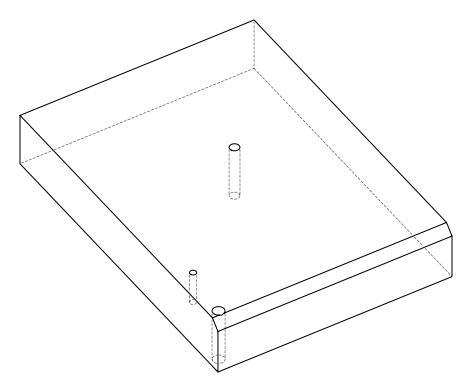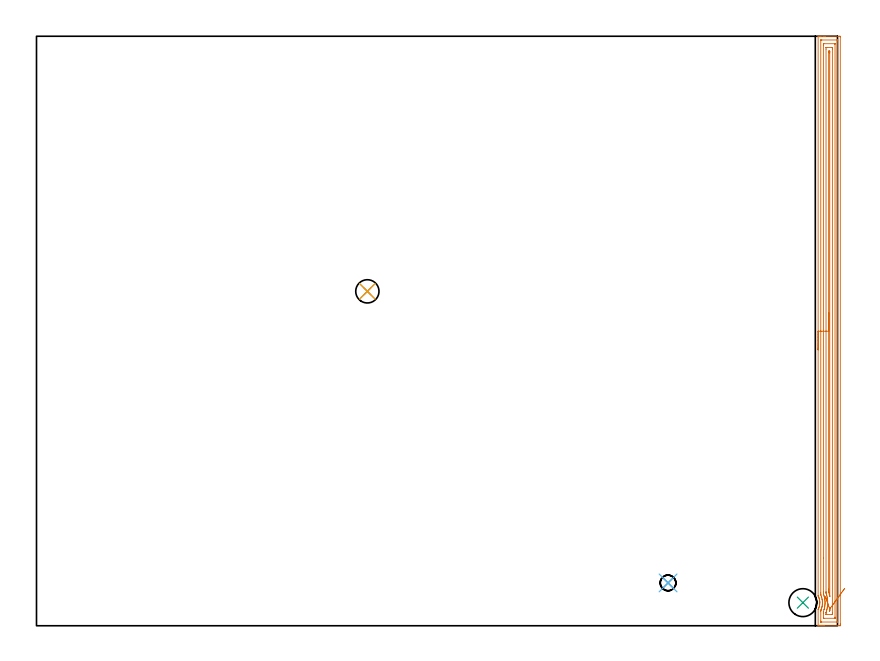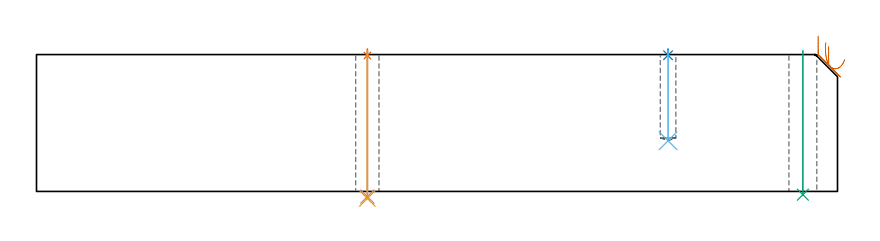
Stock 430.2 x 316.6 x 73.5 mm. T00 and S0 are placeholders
(PLAN: 7 operations, 5 tool changes, 14.1 min)
(1 SPOT_DRILL | STEP1HOLE_1 | NXT0321_9005460120000 | 0.03 min | 79 mm3)
(2 SPOT_DRILL_1 | STEP1POCKET | NXT0321_9005460120000 | 0.03 min | 21 mm3)
(3 INDEXABLE_INSERT_DRILL_THROUGH_HOLE_FROM_SOLID | STEP1HOLE | NXT0302_001 | 0.31 min | 12902 mm3)
(4 DRILL_THROUGH_HOLE_INTO_CENTER | STEP1HOLE_1 | NXT0301_042 | 0.31 min | 2874 mm3)
(5 DRILL_TO_ENLARGE_THROUGH_HOLE | STEP1HOLE_1 | NXT0301_096 | 0.32 min | 6112 mm3)
(6 DRILL_BLIND_HOLE_INTO_CENTER | STEP1POCKET | NXT0301_055 | 0.19 min | 2488 mm3)
(7 AREA_MILL | FG_CHAMFER_SURFACE | UGT0205_001 | 12.95 min | 22442 mm3)
(TOOL NXT0321_9005460120000 | NC Spot Drill, 142deg, 12mm, Carbide, Uncoated | D12 PA142 FL30 Z2)
(TOOL NXT0302_001 | Index. Insert Drill 15mm [880-D1500L20-05] | D15 PA176 FL75 Z2)
(TOOL NXT0301_042 | Carbide Drill 7.1mm [860.1-0710-057A1-MM 2214] | D7.1 PA140 FL85 Z2)
(TOOL NXT0301_096 | Carbide Drill 12.5mm [860.1-1250-063A1-MM 2214] | D12.5 PA140 FL77 Z2)
(TOOL NXT0301_055 | Carbide Drill 8.4mm [860.1-0840-042A1-MM 2214] | D8.4 PA140 FL61 Z2)
(TOOL UGT0205_001 | Chamfer Mill 20 x 3 x 45 deg. | D20 FL50 Z2)
(OP 1 SPOT_DRILL)
G17 G21 G94 G90
T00 M6
G54
G17 G0 G90 X177.7 Y179.6 S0 M3
G43 Z83.5 H0
G94 G81 G98 Z72.962 F250. R76.5
G80
M5
M2
(OP 2 SPOT_DRILL_1)
G17 G21 G94 G90
T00 M6
G54
G17 G0 G90 X339.2 Y23. S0 M3
G43 Z83.5 H0
G94 G81 G98 Z73.138 F250. R76.5
G80
M5
M2
(OP 3 INDEXABLE_INSERT_DRILL_THROUGH_HOLE_FROM_SOLID)
G17 G21 G94 G90
T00 M6
G54
G17 G0 G90 X411.6 Y12.4 S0 M3
G43 Z83.5 H1
G94 G81 G98 Z-1.762 F250. R75.5
G80
M5
M2
(OP 4 DRILL_THROUGH_HOLE_INTO_CENTER)
G17 G21 G94 G90
T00 M6
G54
G17 G0 G90 X177.7 Y179.6 S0 M3
G43 Z83.5 H1
G94 G73 G98 Z-2.792 F250. Q6.936 R75.5
G80
M5
M2
(OP 5 DRILL_TO_ENLARGE_THROUGH_HOLE)
G17 G21 G94 G90
T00 M6
G54
G17 G0 G90 X177.7 Y179.6 S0 M3
G43 Z83.5 H1
G94 G73 G98 Z-3.775 F250. Q11.039 R75.5
G80
M5
M2
(OP 6 DRILL_BLIND_HOLE_INTO_CENTER)
G17 G21 G94 G90
T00 M6
G54
G17 G0 G90 X339.2 Y23. S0 M3
G43 Z83.5 H1
G94 G81 G98 Z27.2 F250. R75.5
G80
M5
M2
(OP 7 AREA_MILL)
G17 G21 G94 G90
T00 M6
G54
G17 G0 G90 X419.8 Y148.156 S1061 M3
G43 Z83.5 H0
G94 G1 Y148.194 Z82.628 F250.
Y148.308 Z81.763
Y148.497 Z80.912
Y148.759 Z80.08
Y149.093 Z79.274
Y149.496 Z78.5
Y149.964 Z77.764
Y150.495 Z77.072
Y151.085 Z76.429
Y151.728 Z75.84
Y152.42 Z75.308
Y153.156 Z74.84
Y153.93 Z74.437
Y154.736 Z74.103
Y155.568 Z73.841
Y156.419 Z73.652
Y157.284 Z73.538
Y158.156 Z73.5
Y316.428
X419.803 Y316.59 Z73.488
X419.856 Y316.593 Z73.435
X420.26 Y316.6 Z73.039
X420.604 Z72.695
X421.29 Z72.005
X422.525 Z70.772
X423.074 Z70.22
X423.692 Z69.604
X431.102 Z62.196
X431.378 Y316.598 Z61.919
X431.692 Y316.59 Z61.606
X431.699 Y316.276 Z61.599
X431.7 Y0.912 Z61.6
X431.699 Y0.618 Z61.601
X431.694 Y0.026 Z61.604
X431.692 Y0.007 Z61.606
X431.102 Y0. Z62.196
X423.074 Z70.22
X422.525 Z70.772
X422.182 Z71.114
X421.633 Z71.663
X421.29 Z72.005
X420.26 Z73.039
X419.858 Z73.433
X419.811 Z73.48
X419.802 Y0.007 Z73.488
X419.8 Y0.171 Z73.5
Y8.659
X419.804 Y8.825 Z73.489
X419.912 Y9.039 Z73.385
X419.958 Y9.137 Z73.34
X420.005 Y9.237 Z73.293
X420.135 Y9.552 Z73.161
X420.172 Y9.64 Z73.125
X420.33 Y10.084 Z72.97
X420.457 Y10.532 Z72.838
X420.536 Y10.892 Z72.759
X420.555 Y10.978 Z72.741
X420.602 Y11.26 Z72.697
X420.614 Y11.339 Z72.684
X420.628 Y11.425 Z72.671
X420.641 Y11.551 Z72.658
X420.673 Y11.871 Z72.625
X420.686 Y12.256 Z72.603
X420.689 Y12.318 Z72.601
X420.685 Y12.568 Z72.606
X420.683 Y12.765 Z72.613
X420.674 Y12.882 Z72.624
X420.653 Y13.126 Z72.64
X420.648 Y13.211 Z72.648
X420.614 Y13.463 Z72.686
X420.586 Y13.658 Z72.713
X420.514 Y14.019 Z72.785
X420.498 Y14.104 Z72.802
X420.379 Y14.552 Z72.92
X420.262 Y14.912 Z73.037
X420.235 Y14.997 Z73.065
X420.053 Y15.446 Z73.246
X419.847 Y15.89 Z73.449
X419.802 Y15.98 Z73.493
Y15.989
X419.8 Y16.251 Z73.5
Y158.156
X421.214 Z72.086
Y314.271
X421.221 Y314.591 Z72.079
X421.24 Y314.593 Z72.06
X421.29 Y314.596 Z72.01
X421.778 Y314.6 Z71.522
X429.806 Z63.494
X430.21 Y314.596 Z63.09
X430.267 Y314.593 Z63.033
X430.278 Y314.591 Z63.022
X430.281 Y314.524 Z63.019
X430.284 Y314.423 Z63.016
X430.285 Y314.271 Z63.015
X430.286 Y314.195 Z63.014
Y2.329
X430.278 Y2.009 Z63.022
X430.26 Y2.007 Z63.04
X430.21 Y2.004 Z63.09
X429.722 Y2. Z63.578
X421.694 Z71.606
X421.29 Y2.004 Z72.01
X421.233 Y2.007 Z72.067
X421.222 Y2.009 Z72.078
X421.219 Y2.075 Z72.081
X421.216 Y2.177 Z72.084
X421.214 Y2.481 Z72.086
X421.215 Y7.918 Z72.085
X421.218 Y8.07 Z72.082
X421.221 Y8.17 Z72.079
X421.238 Y8.235 Z72.062
X421.29 Y8.377 Z72.01
X421.37 Y8.579 Z71.93
X421.4 Y8.659 Z71.9
X421.604 Y9.238 Z71.696
X421.698 Y9.552 Z71.602
X421.758 Y9.765 Z71.542
X421.802 Y9.934 Z71.498
X421.913 Y10.446 Z71.387
X421.935 Y10.57 Z71.365
X422.037 Y11.266 Z71.263
X422.046 Y11.339 Z71.254
X422.055 Y11.466 Z71.245
X422.1 Y12.232 Z71.2
X422.086 Y13.03 Z71.214
Y13.042
X422.068 Y13.24 Z71.232
X422.023 Y13.647 Z71.277
X421.974 Y14.019 Z71.326
X421.957 Y14.132 Z71.343
X421.93 Y14.271 Z71.37
X421.787 Y14.912 Z71.513
X421.633 Y15.462 Z71.667
X421.521 Y15.806 Z71.779
X421.29 Y16.424 Z72.01
X421.221 Y16.626 Z72.079
X421.218 Y16.699 Z72.082
X421.216 Y16.774 Z72.084
X421.214 Y17.593 Z72.086
Y158.156
X422.628 Z70.672
X422.629 Y311.961 Z70.671
X422.63 Y312.408 Z70.67
X422.633 Y312.519 Z70.667
X422.635 Y312.573 Z70.665
X422.641 Y312.59 Z70.659
X422.691 Y312.593 Z70.609
X422.884 Y312.599 Z70.416
X428.617 Z64.683
X428.745 Y312.597 Z64.555
X428.847 Y312.591 Z64.453
X428.866 Y312.587 Z64.434
X428.868 Y312.581 Z64.432
X428.87 Y312.557 Z64.43
X428.871 Y312.408 Z64.429
Y4.639
X428.87 Y4.192 Z64.43
X428.867 Y4.081 Z64.433
X428.865 Y4.027 Z64.435
X428.859 Y4.01 Z64.441
X428.809 Y4.007 Z64.491
X428.616 Y4.001 Z64.684
X422.883 Z70.417
X422.755 Y4.003 Z70.545
X422.653 Y4.009 Z70.647
X422.634 Y4.013 Z70.666
X422.632 Y4.019 Z70.668
X422.63 Y4.043 Z70.67
X422.629 Y4.192 Z70.671
Y6.872
X422.63 Y7.317 Z70.67
X422.633 Y7.542 Z70.667
X422.636 Y7.651 Z70.664
X422.969 Y8.659 Z70.331
X422.994 Y8.739 Z70.306
X423.074 Y9.015 Z70.226
X423.179 Y9.447 Z70.121
X423.204 Y9.552 Z70.096
X423.238 Y9.717 Z70.062
X423.313 Y10.124 Z69.987
X423.36 Y10.446 Z69.94
X423.434 Y10.979 Z69.866
X423.466 Y11.339 Z69.834
X423.494 Y11.812 Z69.806
X423.514 Y12.232 Z69.786
X423.505 Y12.694 Z69.795
X423.493 Y13.126 Z69.807
X423.452 Y13.641 Z69.848
X423.413 Y14.019 Z69.887
X423.316 Y14.67 Z69.984
X423.267 Y14.912 Z70.033
X423.074 Y15.772 Z70.226
X423.065 Y15.806 Z70.235
X423.062 Y15.818 Z70.238
X422.907 Y16.329 Z70.393
X422.786 Y16.699 Z70.514
X422.635 Y17.139 Z70.665
X422.632 Y17.593 Z70.668
X422.629 Y18.038 Z70.671
X422.628 Y36.335 Z70.672
Y158.156
X424.043 Z69.257
Y309.728
X424.048 Y310.539 Z69.252
X424.05 Y310.589 Z69.25
X424.097 Y310.593 Z69.203
X424.205 Y310.596 Z69.095
X424.423 Y310.599 Z68.877
X427.086 Z66.214
X427.298 Y310.597 Z66.002
X427.404 Y310.593 Z65.896
X427.45 Y310.59 Z65.85
X427.457 Y309.728 Z65.843
Y6.872
X427.452 Y6.061 Z65.848
X427.45 Y6.011 Z65.85
X427.403 Y6.007 Z65.897
X427.295 Y6.004 Z66.005
X427.077 Y6.001 Z66.223
X424.413 Z68.887
X424.202 Y6.003 Z69.098
X424.096 Y6.007 Z69.204
X424.05 Y6.01 Z69.25
X424.049 Y6.047 Z69.251
X424.043 Y6.795 Z69.257
X424.044 Y6.872 Z69.256
X424.049 Y7.076 Z69.251
X424.052 Y7.175 Z69.248
X424.232 Y7.765 Z69.068
X424.375 Y8.249 Z68.925
X424.479 Y8.659 Z68.821
X424.551 Y8.967 Z68.749
X424.669 Y9.552 Z68.631
X424.698 Y9.713 Z68.602
X424.807 Y10.446 Z68.493
X424.813 Y10.491 Z68.487
X424.858 Y10.892 Z68.442
X424.889 Y11.308 Z68.411
X424.891 Y11.339 Z68.409
X424.93 Y12.161 Z68.37
Y12.232
X424.914 Y13.069 Z68.386
X424.911 Y13.126 Z68.389
X424.858 Y13.928 Z68.442
X424.849 Y14.019 Z68.451
X424.848 Y14.03 Z68.452
X424.787 Y14.496 Z68.513
X424.728 Y14.912 Z68.572
X424.702 Y15.068 Z68.598
X424.548 Y15.806 Z68.752
X424.455 Y16.21 Z68.845
X424.328 Y16.699 Z68.972
X424.104 Y17.455 Z69.196
X424.064 Y17.593 Z69.236
X424.05 Y17.646 Z69.25
X424.047 Y17.695 Z69.253
X424.044 Y17.797 Z69.256
X424.043 Y18.001 Z69.257
Y18.409
Y158.156
X425.457 Z67.843
X425.458 Y307.941 Z67.842
X425.459 Y308.232 Z67.841
X425.464 Y308.528 Z67.836
X425.469 Y308.591 Z67.831
X425.504 Y308.593 Z67.796
X425.586 Y308.597 Z67.714
X425.75 Y308.598 Z67.55
X425.988 Y308.596 Z67.312
X426.03 Y308.59 Z67.27
X426.036 Y308.579 Z67.264
X426.039 Y308.545 Z67.261
X426.042 Y307.941 Z67.258
X426.043 Y307.648 Z67.257
Y16.406
X426.041 Y15.806 Z67.259
X426.037 Z67.263
X425.912 Y16.362 Z67.388
X425.861 Y16.588 Z67.439
X425.835 Y16.699 Z67.465
X425.75 Y17.043 Z67.55
X425.478 Y18.028 Z67.822
X425.464 Y18.187 Z67.836
X425.46 Y18.486 Z67.84
X425.458 Y18.778 Z67.842
X425.457 Y19.379 Z67.843
Y19.673
Y158.156
Y159.027 Z67.881
Y159.892 Z67.995
Y160.744 Z68.184
Y161.576 Z68.446
Y162.382 Z68.78
Y163.156 Z69.183
Y163.892 Z69.652
Y164.584 Z70.183
Y165.227 Z70.772
Y165.816 Z71.415
Y166.347 Z72.107
Y166.816 Z72.843
Y167.219 Z73.617
Y167.553 Z74.423
Y167.815 Z75.255
Y168.004 Z76.107
Y168.118 Z76.972
Y168.156 Z77.843
G0 Z83.5
X423.923 Y14.919
Z79.927
G1 X423.842 Y15.147 Z79.089
X423.785 Y15.305 Z78.233
X423.754 Y15.392 Z77.365
X423.749 Y15.408 Z76.493
X423.769 Y15.352 Z75.623
X423.814 Y15.224 Z74.761
X423.885 Y15.027 Z73.914
X423.98 Y14.761 Z73.089
X424.099 Y14.428 Z72.291
X424.241 Y14.03 Z71.528
X424.404 Y13.572 Z70.804
X424.589 Y13.056 Z70.125
X424.792 Y12.486 Z69.496
X425.013 Y11.867 Z68.923
X425.25 Y11.203 Z68.409
X425.502 Y10.5 Z67.959
X425.765 Y9.762 Z67.575
X426.039 Y8.995 Z67.261
X426.04 Y8.992 Z67.26
X426.042 Y8.927 Z67.258
X426.043 Y8.365 Z67.257
X426.041 Y8.245 Z67.259
X426.036 Y8.043 Z67.264
X426.034 Y8.007 Z67.266
X426.03 Y8.005 Z67.27
X426.014 Y8.003 Z67.286
X425.978 Z67.322
X425.844 Y8.01 Z67.456
X425.982 Y8.737 Z67.318
X425.998 Y8.812 Z67.302
X426.015 Y8.893 Z67.285
X426.037 Y8.993 Z67.263
X426.039 Y8.995 Z67.261
X426.492 Y9.619 Z66.853
X426.963 Y10.269 Z66.513
X427.451 Y10.941 Z66.244
X427.95 Y11.629 Z66.049
X428.458 Y12.329 Z65.929
X428.969 Y13.034 Z65.884
X429.481 Y13.74 Z65.916
X429.99 Y14.44 Z66.023
X430.491 Y15.131 Z66.206
X430.98 Y15.806 Z66.462
X431.455 Y16.46 Z66.79
X431.911 Y17.089 Z67.187
X432.346 Y17.687 Z67.65
X432.754 Y18.251 Z68.176
X433.135 Y18.775 Z68.761
X433.484 Y19.256 Z69.4
X433.798 Y19.69 Z70.088
X434.077 Y20.073 Z70.82
G0 Z83.5
M5
M2
